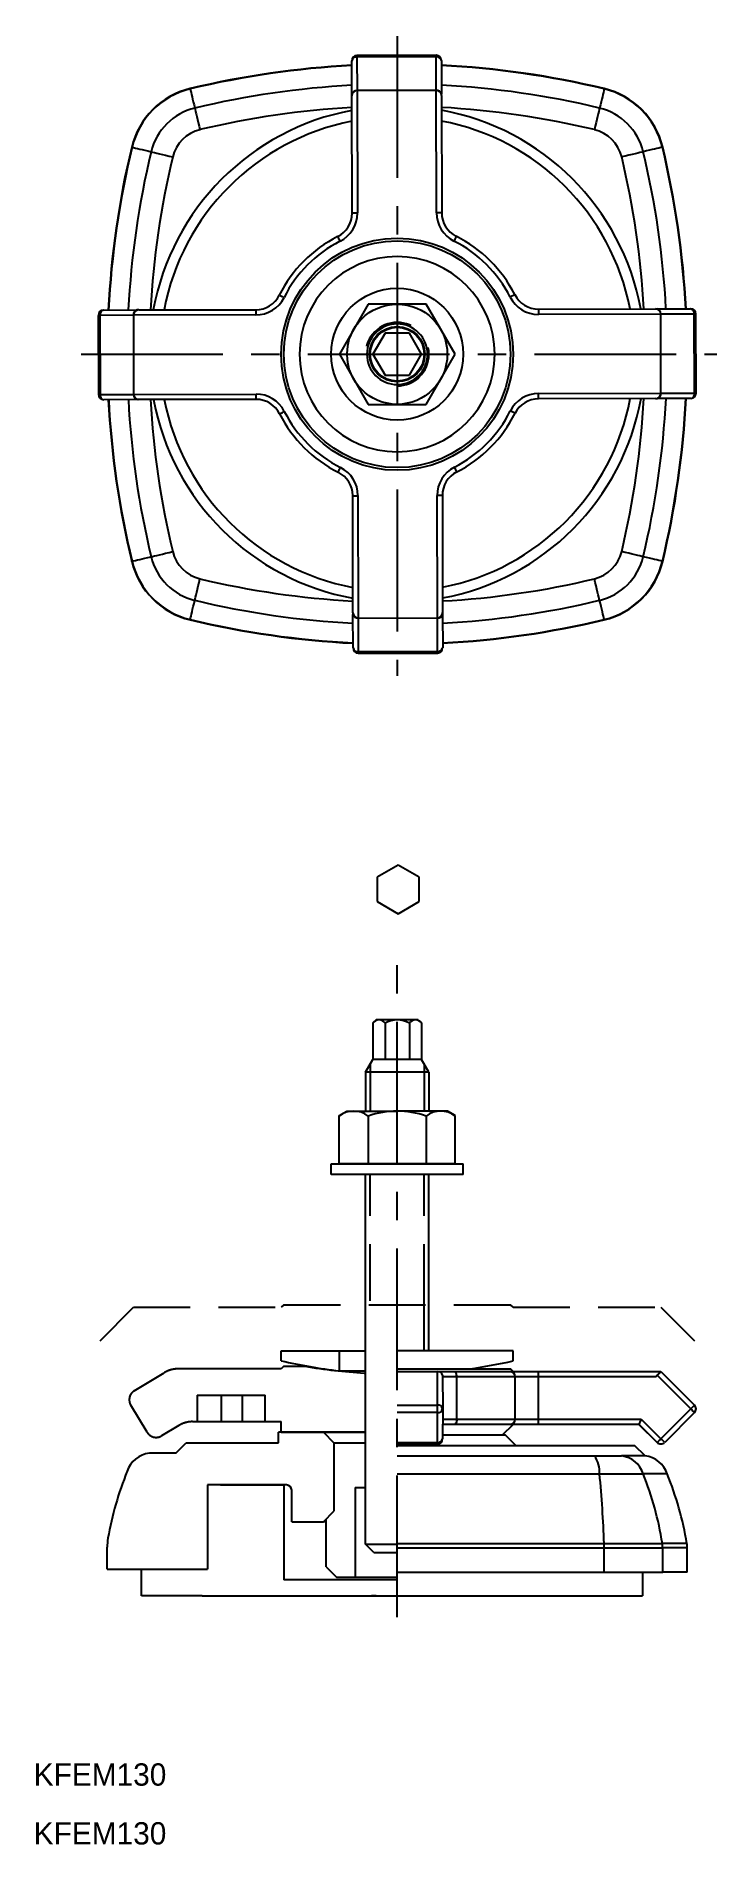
# Model space of a CAD drawing. Extents: x 4 to 156, y 3 to 408.
import ezdxf

# ---------------------------------------------------------------- set-up
doc = ezdxf.new("R2010")
doc.units = 0
doc.linetypes.add('CENTER', pattern=[50.8, 31.75, -6.35, 6.35, -6.35])
doc.linetypes.add('DASHED', pattern=[19.05, 12.7, -6.35])
doc.layers.get('0').update_dxf_attribs({"linetype": 'CONTINUOUS'})
doc.layers.add('CENTER', color=1, linetype='CENTER')
doc.styles.get("Standard").update_dxf_attribs({"font": 'txt', "oblique": 10})

msp = doc.modelspace()

# ---------------------------------------------------------------- linework, layer by layer
at = {"color": 7, "linetype": 'CONTINUOUS'}
for p, q in [((74.48, 395.06), (74.46, 402.58)), ((93.37, 403.8), (75.64, 403.76)), ((75.64, 403.74), (75.64, 403.76)), ((75.64, 403.67), (75.64, 403.74)), ((75.64, 403.57), (75.64, 403.67)), ((75.64, 403.42), (75.64, 403.57)), ((93.37, 403.46), (75.64, 403.42)), ((75.64, 403.42), (75.66, 395.9)), ((93.37, 403.78), (93.37, 403.8)), ((93.37, 403.71), (93.37, 403.78)), ((93.37, 403.61), (93.37, 403.71)), ((93.37, 403.46), (93.37, 403.61)), ((93.38, 395.94), (93.37, 403.46)), ((94.55, 402.63), (94.57, 395.1)), ((38.24, 396.33), (38.25, 396.33)), ((38.25, 396.33), (38.25, 396.32)), ((38.25, 396.32), (38.25, 396.32)), ((38.25, 396.32), (38.25, 396.31)), ((38.25, 396.31), (38.25, 396.3)), ((38.25, 396.3), (38.26, 396.29)), ((38.26, 396.29), (38.26, 396.27)), ((38.26, 396.27), (38.26, 396.25)), ((38.26, 396.25), (38.35, 395.9)), ((38.35, 395.9), (38.45, 395.5)), ((38.45, 395.5), (38.56, 395.04)), ((38.56, 395.04), (38.68, 394.53)), ((38.68, 394.53), (38.81, 393.96)), ((38.81, 393.96), (38.96, 393.35)), ((38.96, 393.35), (39.12, 392.68)), ((74.48, 394.71), (74.48, 395.06)), ((74.54, 368.47), (74.48, 394.71)), ((93.38, 395.94), (75.66, 395.9)), ((75.66, 395.9), (75.72, 368.47)), ((93.44, 368.51), (93.38, 395.94)), ((94.57, 394.76), (94.57, 395.1)), ((94.57, 394.76), (94.63, 368.51)), ((130.34, 393.35), (130.18, 392.68)), ((130.49, 393.96), (130.34, 393.35)), ((130.63, 394.53), (130.49, 393.96)), ((130.75, 395.04), (130.63, 394.53)), ((130.86, 395.5), (130.75, 395.04)), ((130.96, 395.9), (130.86, 395.5)), ((131.04, 396.25), (130.96, 395.9)), ((131.05, 396.27), (131.04, 396.25)), ((131.06, 396.31), (131.05, 396.3)), ((131.05, 396.3), (131.05, 396.29)), ((131.05, 396.29), (131.05, 396.27)), ((131.06, 396.33), (131.06, 396.33)), ((131.06, 396.33), (131.06, 396.32)), ((131.06, 396.32), (131.06, 396.32)), ((131.06, 396.32), (131.06, 396.31)), ((39.12, 392.68), (39.29, 391.96)), ((39.29, 391.96), (39.37, 391.65)), ((39.37, 391.65), (39.47, 391.23)), ((39.47, 391.23), (39.59, 390.72)), ((39.59, 390.72), (39.74, 390.12)), ((39.74, 390.12), (39.9, 389.45)), ((39.9, 389.45), (40.07, 388.72)), ((129.41, 389.45), (129.23, 388.72)), ((129.57, 390.12), (129.41, 389.45)), ((129.71, 390.72), (129.57, 390.12)), ((129.84, 391.23), (129.71, 390.72)), ((129.94, 391.65), (129.84, 391.23)), ((130.01, 391.96), (129.94, 391.65)), ((130.18, 392.68), (130.01, 391.96)), ((40.07, 388.72), (40.26, 387.94)), ((40.26, 387.94), (40.45, 387.14)), ((129.05, 387.94), (128.85, 387.14)), ((129.23, 388.72), (129.05, 387.94)), ((25.15, 383.23), (25.15, 383.23)), ((25.15, 383.23), (25.15, 383.23)), ((25.15, 383.23), (25.16, 383.23)), ((25.16, 383.23), (25.17, 383.23)), ((25.17, 383.23), (25.18, 383.23)), ((25.18, 383.23), (25.19, 383.22)), ((25.19, 383.22), (25.21, 383.22)), ((25.21, 383.22), (25.23, 383.22)), ((25.23, 383.22), (25.58, 383.13)), ((25.58, 383.13), (25.98, 383.03)), ((25.98, 383.03), (26.44, 382.92)), ((26.44, 382.92), (26.95, 382.8)), ((26.95, 382.8), (27.52, 382.67)), ((27.52, 382.67), (28.13, 382.52)), ((28.13, 382.52), (28.8, 382.36)), ((28.8, 382.36), (29.52, 382.19)), ((29.52, 382.19), (29.83, 382.11)), ((29.83, 382.11), (30.25, 382.01)), ((30.25, 382.01), (30.76, 381.89)), ((30.76, 381.89), (31.36, 381.74)), ((31.36, 381.74), (32.03, 381.58)), ((32.03, 381.58), (32.76, 381.41)), ((32.76, 381.41), (33.54, 381.22)), ((33.54, 381.22), (34.34, 381.03)), ((135.77, 381.22), (134.96, 381.03)), ((136.55, 381.41), (135.77, 381.22)), ((137.28, 381.58), (136.55, 381.41)), ((137.95, 381.74), (137.28, 381.58)), ((138.55, 381.89), (137.95, 381.74)), ((139.06, 382.01), (138.55, 381.89)), ((139.48, 382.11), (139.06, 382.01)), ((139.79, 382.19), (139.48, 382.11)), ((140.51, 382.36), (139.79, 382.19)), ((141.17, 382.52), (140.51, 382.36)), ((141.79, 382.67), (141.17, 382.52)), ((142.35, 382.8), (141.79, 382.67)), ((142.86, 382.92), (142.35, 382.8)), ((143.32, 383.03), (142.86, 382.92)), ((143.73, 383.13), (143.32, 383.03)), ((144.08, 383.22), (143.73, 383.13)), ((144.1, 383.22), (144.08, 383.22)), ((144.11, 383.22), (144.1, 383.22)), ((144.12, 383.23), (144.11, 383.22)), ((144.14, 383.23), (144.12, 383.23)), ((144.15, 383.23), (144.14, 383.23)), ((144.14, 383.23), (144.14, 383.23)), ((144.16, 383.23), (144.15, 383.23)), ((144.15, 383.23), (144.15, 383.23)), ((74.54, 368.47), (74.56, 368.47)), ((74.56, 368.47), (74.63, 368.47)), ((74.63, 368.47), (74.74, 368.47)), ((74.74, 368.47), (74.88, 368.47)), ((74.88, 368.47), (75.06, 368.47)), ((75.06, 368.47), (75.27, 368.47)), ((75.27, 368.47), (75.49, 368.47)), ((75.49, 368.47), (75.72, 368.47)), ((93.68, 368.51), (93.44, 368.51)), ((93.9, 368.51), (93.68, 368.51)), ((94.1, 368.51), (93.9, 368.51)), ((94.28, 368.51), (94.1, 368.51)), ((94.43, 368.51), (94.28, 368.51)), ((94.54, 368.51), (94.43, 368.51)), ((94.6, 368.51), (94.54, 368.51)), ((94.63, 368.51), (94.6, 368.51)), ((71.3, 363.18), (71.31, 363.16)), ((71.31, 363.16), (71.34, 363.1)), ((71.34, 363.1), (71.39, 363)), ((71.39, 363), (71.45, 362.87)), ((71.45, 362.87), (71.54, 362.71)), ((71.54, 362.71), (71.63, 362.53)), ((71.63, 362.53), (71.73, 362.33)), ((71.73, 362.33), (71.83, 362.13)), ((97.46, 362.39), (97.36, 362.19)), ((97.56, 362.59), (97.46, 362.39)), ((97.65, 362.77), (97.56, 362.59)), ((97.73, 362.93), (97.65, 362.77)), ((97.8, 363.06), (97.73, 362.93)), ((97.85, 363.16), (97.8, 363.06)), ((97.88, 363.22), (97.85, 363.16)), ((97.89, 363.24), (97.88, 363.22)), ((58.24, 350.06), (58.26, 350.05)), ((58.26, 350.05), (58.32, 350.02)), ((58.32, 350.02), (58.42, 349.97)), ((58.42, 349.97), (58.55, 349.91)), ((58.55, 349.91), (58.71, 349.83)), ((58.71, 349.83), (58.89, 349.74)), ((58.89, 349.74), (59.09, 349.64)), ((59.09, 349.64), (59.29, 349.53)), ((110.16, 349.75), (109.95, 349.65)), ((110.36, 349.85), (110.16, 349.75)), ((110.54, 349.94), (110.36, 349.85)), ((110.7, 350.03), (110.54, 349.94)), ((110.83, 350.09), (110.7, 350.03)), ((110.93, 350.14), (110.83, 350.09)), ((110.99, 350.17), (110.93, 350.14)), ((111.01, 350.18), (110.99, 350.17)), ((17.67, 345.54), (17.71, 327.81)), ((17.7, 345.54), (17.67, 345.54)), ((17.76, 345.54), (17.7, 345.54)), ((17.87, 345.54), (17.76, 345.54)), ((18.02, 345.54), (17.87, 345.54)), ((25.54, 345.56), (18.02, 345.54)), ((18.02, 345.54), (18.06, 327.81)), ((18.85, 346.72), (26.37, 346.74)), ((52.97, 345.62), (25.54, 345.56)), ((25.54, 345.56), (25.58, 327.83)), ((26.72, 346.74), (26.37, 346.74)), ((26.72, 346.74), (52.97, 346.8)), ((52.97, 346.8), (52.97, 346.78)), ((52.97, 346.78), (52.97, 346.71)), ((52.97, 346.71), (52.97, 346.6)), ((52.97, 346.6), (52.97, 346.45)), ((52.97, 346.45), (52.97, 346.28)), ((52.97, 346.28), (52.97, 346.07)), ((52.97, 346.07), (52.97, 345.85)), ((52.97, 345.85), (52.97, 345.62)), ((78.17, 348.06), (71.69, 336.83)), ((91.14, 348.06), (78.17, 348.06)), ((97.62, 336.83), (91.14, 348.06)), ((116.29, 346.94), (142.54, 347)), ((116.29, 346.94), (116.29, 346.92)), ((116.29, 346.92), (116.29, 346.85)), ((116.29, 346.85), (116.29, 346.74)), ((116.29, 346.74), (116.29, 346.6)), ((116.29, 346.6), (116.29, 346.42)), ((116.29, 346.42), (116.29, 346.21)), ((116.29, 346.21), (116.29, 345.99)), ((116.29, 345.99), (116.29, 345.76)), ((143.72, 345.82), (116.29, 345.76)), ((142.54, 347), (142.89, 347)), ((142.89, 347), (150.41, 347.02)), ((151.24, 345.84), (143.72, 345.82)), ((143.76, 328.1), (143.72, 345.82)), ((151.28, 328.11), (151.24, 345.84)), ((151.24, 345.84), (151.39, 345.84)), ((151.39, 345.84), (151.5, 345.84)), ((151.5, 345.84), (151.57, 345.84)), ((151.57, 345.84), (151.59, 345.84)), ((151.63, 328.11), (151.59, 345.84)), ((71.69, 336.83), (78.17, 325.6)), ((91.14, 325.6), (97.62, 336.83)), ((17.74, 327.81), (17.71, 327.81)), ((17.8, 327.81), (17.74, 327.81)), ((17.91, 327.81), (17.8, 327.81)), ((18.06, 327.81), (17.91, 327.81)), ((18.06, 327.81), (25.58, 327.83)), ((26.42, 326.65), (18.9, 326.63)), ((25.58, 327.83), (53.01, 327.89)), ((26.77, 326.65), (26.42, 326.65)), ((53.01, 326.71), (26.77, 326.65)), ((53.01, 327.66), (53.01, 327.89)), ((53.01, 327.44), (53.01, 327.66)), ((53.01, 327.24), (53.01, 327.44)), ((53.01, 327.06), (53.01, 327.24)), ((53.01, 326.91), (53.01, 327.06)), ((53.01, 326.8), (53.01, 326.91)), ((53.01, 326.73), (53.01, 326.8)), ((53.01, 326.71), (53.01, 326.73)), ((78.17, 325.6), (91.14, 325.6)), ((116.33, 328.03), (143.76, 328.1)), ((116.33, 327.8), (116.33, 328.03)), ((116.34, 327.58), (116.33, 327.8)), ((116.34, 327.38), (116.34, 327.58)), ((116.34, 327.2), (116.34, 327.38)), ((116.34, 327.05), (116.34, 327.2)), ((116.34, 326.94), (116.34, 327.05)), ((116.34, 326.88), (116.34, 326.94)), ((142.58, 326.91), (116.34, 326.85)), ((116.34, 326.85), (116.34, 326.88)), ((142.58, 326.91), (142.93, 326.91)), ((150.45, 326.93), (142.93, 326.91)), ((143.76, 328.1), (151.28, 328.11)), ((151.28, 328.11), (151.43, 328.11)), ((151.43, 328.11), (151.54, 328.11)), ((151.54, 328.11), (151.61, 328.11)), ((151.61, 328.11), (151.63, 328.11)), ((58.3, 323.47), (58.32, 323.48)), ((58.32, 323.48), (58.38, 323.51)), ((58.38, 323.51), (58.48, 323.56)), ((58.48, 323.56), (58.61, 323.63)), ((58.61, 323.63), (58.77, 323.71)), ((58.77, 323.71), (58.95, 323.8)), ((58.95, 323.8), (59.15, 323.9)), ((59.15, 323.9), (59.35, 324.01)), ((110.22, 324.02), (110.01, 324.12)), ((110.42, 323.92), (110.22, 324.02)), ((110.6, 323.83), (110.42, 323.92)), ((110.76, 323.75), (110.6, 323.83)), ((110.89, 323.68), (110.76, 323.75)), ((110.99, 323.63), (110.89, 323.68)), ((111.05, 323.6), (110.99, 323.63)), ((111.07, 323.59), (111.05, 323.6)), ((71.42, 310.41), (71.43, 310.43)), ((71.43, 310.43), (71.46, 310.49)), ((71.46, 310.49), (71.51, 310.59)), ((71.51, 310.59), (71.57, 310.72)), ((71.57, 310.72), (71.65, 310.88)), ((71.65, 310.88), (71.74, 311.06)), ((71.74, 311.06), (71.84, 311.26)), ((71.84, 311.26), (71.95, 311.47)), ((97.58, 311.32), (97.47, 311.53)), ((97.68, 311.12), (97.58, 311.32)), ((97.77, 310.94), (97.68, 311.12)), ((97.85, 310.78), (97.77, 310.94)), ((97.92, 310.65), (97.85, 310.78)), ((97.97, 310.55), (97.92, 310.65)), ((98, 310.49), (97.97, 310.55)), ((98.01, 310.47), (98, 310.49)), ((74.68, 305.14), (74.7, 305.14)), ((74.74, 278.9), (74.68, 305.14)), ((74.7, 305.14), (74.77, 305.14)), ((74.77, 305.14), (74.88, 305.14)), ((74.88, 305.14), (75.02, 305.14)), ((75.02, 305.14), (75.2, 305.14)), ((75.2, 305.14), (75.41, 305.14)), ((75.41, 305.14), (75.63, 305.14)), ((75.63, 305.14), (75.86, 305.15)), ((75.86, 305.15), (75.92, 277.72)), ((93.65, 277.76), (93.59, 305.19)), ((93.82, 305.19), (93.59, 305.19)), ((94.04, 305.19), (93.82, 305.19)), ((94.24, 305.19), (94.04, 305.19)), ((94.42, 305.19), (94.24, 305.19)), ((94.57, 305.19), (94.42, 305.19)), ((94.68, 305.19), (94.57, 305.19)), ((94.75, 305.19), (94.68, 305.19)), ((94.77, 305.19), (94.75, 305.19)), ((94.77, 305.19), (94.83, 278.94)), ((30.25, 291.64), (30.76, 291.77)), ((30.76, 291.77), (31.36, 291.91)), ((31.36, 291.91), (32.03, 292.07)), ((32.03, 292.07), (32.76, 292.25)), ((32.76, 292.25), (33.54, 292.43)), ((33.54, 292.43), (34.34, 292.63)), ((135.77, 292.43), (134.96, 292.63)), ((136.55, 292.25), (135.77, 292.43)), ((137.28, 292.07), (136.55, 292.25)), ((137.95, 291.91), (137.28, 292.07)), ((138.55, 291.77), (137.95, 291.91)), ((139.06, 291.64), (138.55, 291.77)), ((25.15, 290.42), (25.15, 290.42)), ((25.15, 290.42), (25.15, 290.42)), ((25.15, 290.42), (25.16, 290.42)), ((25.16, 290.42), (25.17, 290.42)), ((25.17, 290.42), (25.18, 290.43)), ((25.18, 290.43), (25.19, 290.43)), ((25.19, 290.43), (25.21, 290.43)), ((25.21, 290.43), (25.23, 290.44)), ((25.23, 290.44), (25.58, 290.52)), ((25.58, 290.52), (25.98, 290.62)), ((25.98, 290.62), (26.44, 290.73)), ((26.44, 290.73), (26.95, 290.85)), ((26.95, 290.85), (27.52, 290.99)), ((27.52, 290.99), (28.13, 291.14)), ((28.13, 291.14), (28.8, 291.3)), ((28.8, 291.3), (29.52, 291.47)), ((29.52, 291.47), (29.83, 291.54)), ((29.83, 291.54), (30.25, 291.64)), ((139.48, 291.54), (139.06, 291.64)), ((139.79, 291.47), (139.48, 291.54)), ((140.51, 291.3), (139.79, 291.47)), ((141.17, 291.14), (140.51, 291.3)), ((141.79, 290.99), (141.17, 291.14)), ((142.35, 290.85), (141.79, 290.99)), ((142.86, 290.73), (142.35, 290.85)), ((143.32, 290.62), (142.86, 290.73)), ((143.73, 290.52), (143.32, 290.62)), ((144.08, 290.44), (143.73, 290.52)), ((144.1, 290.43), (144.08, 290.44)), ((144.11, 290.43), (144.1, 290.43)), ((144.12, 290.43), (144.11, 290.43)), ((144.14, 290.42), (144.12, 290.43)), ((144.15, 290.42), (144.14, 290.42)), ((144.14, 290.42), (144.14, 290.42)), ((144.16, 290.42), (144.15, 290.42)), ((144.15, 290.42), (144.15, 290.42)), ((39.74, 283.53), (39.9, 284.2)), ((39.9, 284.2), (40.07, 284.93)), ((40.07, 284.93), (40.26, 285.71)), ((40.26, 285.71), (40.45, 286.52)), ((129.05, 285.71), (128.85, 286.52)), ((129.23, 284.93), (129.05, 285.71)), ((129.41, 284.2), (129.23, 284.93)), ((129.57, 283.53), (129.41, 284.2)), ((38.68, 279.13), (38.81, 279.69)), ((38.81, 279.69), (38.96, 280.31)), ((38.96, 280.31), (39.12, 280.97)), ((39.12, 280.97), (39.29, 281.69)), ((39.29, 281.69), (39.37, 282)), ((39.37, 282), (39.47, 282.42)), ((39.47, 282.42), (39.59, 282.93)), ((39.59, 282.93), (39.74, 283.53)), ((129.71, 282.93), (129.57, 283.53)), ((129.84, 282.42), (129.71, 282.93)), ((129.94, 282), (129.84, 282.42)), ((130.01, 281.69), (129.94, 282)), ((130.18, 280.97), (130.01, 281.69)), ((130.34, 280.31), (130.18, 280.97)), ((130.49, 279.69), (130.34, 280.31)), ((130.63, 279.13), (130.49, 279.69)), ((38.24, 277.32), (38.25, 277.33)), ((38.25, 277.35), (38.26, 277.37)), ((38.25, 277.34), (38.25, 277.35)), ((38.25, 277.33), (38.25, 277.34)), ((38.25, 277.34), (38.25, 277.34)), ((38.25, 277.33), (38.25, 277.33)), ((38.26, 277.4), (38.35, 277.75)), ((38.26, 277.38), (38.26, 277.4)), ((38.26, 277.37), (38.26, 277.38)), ((38.35, 277.75), (38.45, 278.16)), ((38.45, 278.16), (38.56, 278.62)), ((38.56, 278.62), (38.68, 279.13)), ((74.74, 278.9), (74.74, 278.55)), ((74.76, 271.03), (74.74, 278.55)), ((75.92, 277.72), (93.65, 277.76)), ((75.92, 277.72), (75.94, 270.2)), ((93.67, 270.24), (93.65, 277.76)), ((94.83, 278.94), (94.83, 278.59)), ((94.83, 278.59), (94.85, 271.07)), ((130.75, 278.62), (130.63, 279.13)), ((130.86, 278.16), (130.75, 278.62)), ((130.96, 277.75), (130.86, 278.16)), ((131.04, 277.4), (130.96, 277.75)), ((131.05, 277.38), (131.04, 277.4)), ((131.05, 277.37), (131.05, 277.38)), ((131.05, 277.35), (131.05, 277.37)), ((131.06, 277.34), (131.05, 277.35)), ((131.06, 277.33), (131.06, 277.34)), ((131.06, 277.34), (131.06, 277.34)), ((131.06, 277.32), (131.06, 277.33)), ((131.06, 277.33), (131.06, 277.33)), ((75.94, 270.2), (93.67, 270.24)), ((75.94, 270.2), (75.94, 270.05)), ((75.94, 270.05), (75.94, 269.94)), ((75.94, 269.94), (75.94, 269.87)), ((75.94, 269.85), (93.67, 269.89)), ((75.94, 269.87), (75.94, 269.85)), ((93.67, 270.24), (93.67, 270.09)), ((93.67, 270.09), (93.67, 269.98)), ((93.67, 269.98), (93.67, 269.91)), ((93.67, 269.91), (93.67, 269.89)), ((58.65, 111.32), (58.65, 113.57)), ((58.65, 113.57), (71.65, 113.57)), ((71.65, 113.57), (71.65, 109.07)), ((71.65, 113.57), (77.56, 113.57)), ((110.65, 113.57), (84.65, 113.57)), ((110.65, 111.32), (110.65, 113.57)), ((58.65, 109.51), (35.47, 109.51)), ((59.24, 110.1), (58.65, 109.51)), ((59.24, 110.1), (63.97, 110.1)), ((63.97, 110.1), (64.66, 110.1)), ((84.65, 109.49), (110.06, 109.49)), ((110.65, 108.9), (110.06, 109.49)), ((25.73, 104.61), (32.41, 108.65)), ((71.65, 109.07), (77.56, 109.07)), ((84.65, 108.9), (93.65, 108.9)), ((93.67, 101.38), (93.65, 108.9)), ((93.65, 108.9), (97.47, 108.9)), ((94.83, 108.06), (94.85, 100.54)), ((98.01, 107.72), (94.83, 107.72)), ((97.58, 108.88), (97.47, 108.9)), ((97.47, 108.9), (110.01, 108.9)), ((97.68, 108.81), (97.58, 108.88)), ((97.77, 108.7), (97.68, 108.81)), ((97.85, 108.55), (97.77, 108.7)), ((97.92, 108.37), (97.85, 108.55)), ((97.97, 108.17), (97.92, 108.37)), ((98, 107.95), (97.97, 108.17)), ((98.01, 107.72), (98, 107.95)), ((98.01, 98.26), (98.01, 107.72)), ((111.07, 107.72), (98.01, 107.72)), ((110.01, 108.9), (116.33, 108.9)), ((111.07, 98.26), (111.07, 107.72)), ((116.34, 107.72), (111.07, 107.72)), ((116.33, 108.9), (143.76, 108.9)), ((116.34, 98.26), (116.34, 107.72)), ((142.58, 107.72), (116.34, 107.72)), ((142.58, 107.72), (142.93, 108.06)), ((150.45, 100.54), (142.93, 108.06)), ((143.76, 108.9), (151.28, 101.38)), ((28.61, 95.29), (24.93, 101.36)), ((39.85, 103.6), (55.05, 103.6)), ((39.85, 103.6), (39.85, 97.69)), ((45.21, 103.6), (45.21, 97.69)), ((49.93, 103.6), (49.93, 97.69)), ((55.05, 97.69), (55.05, 103.6)), ((84.65, 101.38), (93.67, 101.38)), ((38.77, 97.69), (39.85, 97.69)), ((39.76, 97.69), (45.21, 97.69)), ((45.21, 97.69), (49.93, 97.69)), ((49.93, 97.69), (55.12, 97.69)), ((55.05, 97.69), (58.65, 97.69)), ((58.65, 95.32), (58.65, 97.69)), ((93.67, 99.71), (84.65, 99.71)), ((93.65, 93.02), (93.67, 99.71)), ((94.85, 100.54), (94.83, 93.86)), ((94.84, 98.26), (98.01, 98.26)), ((97.77, 97.28), (97.68, 97.17)), ((97.85, 97.43), (97.77, 97.28)), ((97.92, 97.61), (97.85, 97.43)), ((97.97, 97.81), (97.92, 97.61)), ((98, 98.03), (97.97, 97.81)), ((98.01, 98.26), (98, 98.03)), ((98.01, 98.26), (111.07, 98.26)), ((111.07, 98.26), (116.34, 98.26)), ((116.34, 98.26), (139.36, 98.26)), ((139.36, 98.26), (143.77, 93.86)), ((143.77, 93.86), (150.45, 100.54)), ((151.28, 99.71), (144.6, 93.02)), ((35.71, 96.83), (31.86, 94.5)), ((58.06, 92.96), (58.06, 95.32)), ((77.56, 95.32), (58.06, 95.32)), ((58.65, 95.32), (77.56, 95.32)), ((68.11, 95.32), (70.47, 92.96)), ((94.83, 94.72), (108.88, 94.72)), ((97.47, 97.08), (94.84, 97.08)), ((97.58, 97.1), (97.47, 97.08)), ((110.01, 97.08), (97.47, 97.08)), ((97.68, 97.17), (97.58, 97.1)), ((108.29, 94.72), (110.65, 97.08)), ((111.24, 92.35), (108.88, 94.72)), ((116.33, 97.08), (110.01, 97.08)), ((138.87, 97.08), (116.33, 97.08)), ((138.83, 97.08), (142.89, 93.02)), ((142.93, 93.02), (138.87, 97.08)), ((35.02, 90.6), (29.11, 90.6)), ((35.02, 90.6), (37.38, 92.96)), ((37.38, 92.96), (58.06, 92.96)), ((70.47, 92.96), (70.47, 77.6)), ((70.47, 92.96), (77.56, 92.96)), ((84.65, 93.02), (93.65, 93.02)), ((84.65, 92.68), (93.65, 92.68)), ((84.65, 92.35), (137.83, 92.35)), ((84.65, 89.99), (128.85, 89.99)), ((128.85, 89.99), (134.96, 89.99)), ((140.2, 89.99), (134.96, 89.99)), ((140.2, 89.99), (137.83, 92.35)), ((142.89, 93.02), (142.93, 93.02)), ((143.72, 92.68), (143.76, 92.68)), ((84.65, 85.97), (130.01, 85.97)), ((130.01, 85.97), (139.79, 85.97)), ((145.16, 85.97), (139.79, 85.97)), ((59.83, 83.51), (42.11, 83.51)), ((42.11, 83.51), (42.11, 64.6)), ((45.06, 83.51), (59.24, 83.51)), ((59.24, 83.51), (59.24, 62.23)), ((61.02, 75.23), (61.02, 82.32)), ((75.2, 82.91), (77.56, 82.91)), ((75.2, 82.91), (75.2, 62.82)), ((68.11, 75.23), (70.47, 77.6)), ((61.02, 75.23), (68.11, 75.23)), ((68.7, 75.23), (68.11, 75.23)), ((68.7, 65.19), (68.7, 75.82)), ((19.65, 64.6), (19.65, 69.53)), ((79.38, 68.4), (77.56, 70.21)), ((77.56, 70.21), (84.65, 70.21)), ((84.65, 70.39), (131.04, 70.39)), ((84.65, 69.42), (131.06, 69.42)), ((131.04, 70.39), (144.08, 70.39)), ((131.06, 63.99), (131.06, 69.42)), ((131.06, 69.42), (144.16, 69.42)), ((149.57, 70.39), (144.08, 70.39)), ((144.16, 63.99), (144.16, 69.42)), ((149.65, 69.42), (144.16, 69.42)), ((149.65, 63.99), (149.65, 69.42)), ((68.7, 65.19), (71.06, 62.82)), ((79.38, 68.4), (84.65, 68.4)), ((19.65, 64.6), (42.11, 64.6)), ((27.33, 58.69), (27.33, 64.6)), ((84.65, 62.23), (59.24, 62.23)), ((71.06, 62.82), (75.2, 62.82)), ((75.2, 62.82), (84.65, 62.82)), ((84.65, 63.99), (131.06, 63.99)), ((131.06, 63.99), (144.16, 63.99)), ((149.65, 63.99), (144.16, 63.99)), ((29.7, 58.69), (27.33, 58.69)), ((33.55, 58.69), (29.7, 58.69)), ((35.51, 58.69), (33.55, 58.69)), ((40.93, 58.69), (35.51, 58.69)), ((40.93, 58.69), (84.65, 58.69)), ((79.93, 58.69), (78.87, 58.69))]:
    msp.add_line(p, q, dxfattribs=at)
for p, q in [((81.92, 341.58), (79.19, 336.85)), ((87.38, 341.58), (81.92, 341.58)), ((90.11, 336.85), (87.38, 341.58)), ((79.19, 336.85), (81.92, 332.13)), ((87.38, 332.13), (90.11, 336.85)), ((81.92, 332.13), (87.38, 332.13)), ((84.87, 222.37), (80.15, 219.65)), ((80.15, 219.65), (80.15, 214.19)), ((89.6, 219.65), (84.87, 222.37)), ((89.6, 214.19), (89.6, 219.65)), ((80.15, 214.19), (84.87, 211.46)), ((84.87, 211.46), (89.6, 214.19)), ((79.93, 187.68), (79.19, 187.07)), ((79.19, 187.07), (79.19, 178.82)), ((89.38, 187.68), (79.93, 187.68)), ((81.92, 186.95), (81.92, 178.82)), ((87.38, 186.95), (87.38, 178.82)), ((89.38, 187.68), (90.11, 187.07)), ((90.11, 187.07), (90.11, 178.82)), ((77.56, 175.99), (79.19, 178.82)), ((90.11, 178.82), (79.19, 178.82)), ((91.74, 175.99), (90.11, 178.82)), ((77.56, 175.99), (77.56, 167.26)), ((91.74, 175.99), (77.56, 175.99)), ((91.74, 175.99), (91.74, 167.26)), ((71.66, 166.26), (73.4, 167.26)), ((71.66, 155.45), (71.66, 166.26)), ((73.4, 167.26), (84.65, 167.26)), ((78.16, 166.15), (78.16, 155.45)), ((95.9, 167.26), (84.65, 167.26)), ((91.15, 166.15), (91.15, 155.45)), ((97.64, 166.26), (95.9, 167.26)), ((97.64, 155.45), (97.64, 166.26)), ((69.88, 153.02), (69.88, 155.45)), ((69.88, 155.45), (99.43, 155.45)), ((97.64, 155.45), (71.66, 155.45)), ((71.66, 155.45), (84.65, 155.45)), ((97.64, 155.45), (84.65, 155.45)), ((99.43, 153.02), (99.43, 155.45)), ((99.43, 153.02), (69.88, 153.02)), ((77.56, 124.77), (77.56, 153.02)), ((91.74, 124.77), (91.74, 153.02)), ((77.56, 70.21), (77.56, 124.77)), ((91.74, 113.57), (91.74, 124.77)), ((139.61, 63.99), (139.61, 58.69)), ((84.65, 58.69), (139.61, 58.69))]:
    msp.add_line(p, q)
at = {"color": 3, "linetype": 'DASHED'}
for p, q in [((78.63, 177.83), (78.63, 167.26)), ((90.68, 177.83), (90.68, 167.26)), ((78.63, 124.77), (78.63, 153.02)), ((90.68, 124.77), (90.68, 153.02)), ((18.06, 115.78), (25.58, 123.3)), ((25.58, 123.3), (58.65, 123.3)), ((59.24, 123.89), (58.65, 123.3)), ((59.24, 123.89), (110.06, 123.89)), ((90.68, 113.57), (90.68, 124.77)), ((110.65, 123.3), (110.06, 123.89)), ((110.65, 123.3), (143.76, 123.3)), ((143.76, 123.3), (151.28, 115.78))]:
    msp.add_line(p, q, dxfattribs=at)
at = {"color": 7, "linetype": 'CONTINUOUS'}
for points in [[(35.47, 109.5, 0), (35.45, 109.5, 0), (35.42, 109.5, 0), (35.4, 109.5, 0), (35.37, 109.5, 0), (35.35, 109.5, 0), (35.32, 109.5, 0), (35.3, 109.5, 0), (35.27, 109.5, 0), (35.25, 109.5, 0), (35.22, 109.5, 0), (35.2, 109.5, 0), (35.17, 109.5, 0), (35.15, 109.49, 0), (35.12, 109.49, 0), (35.1, 109.49, 0), (35.07, 109.49, 0), (35.05, 109.49, 0), (35.02, 109.49, 0), (35, 109.48, 0), (34.97, 109.48, 0), (34.95, 109.48, 0), (34.92, 109.48, 0), (34.9, 109.47, 0), (34.87, 109.47, 0), (34.85, 109.47, 0), (34.82, 109.47, 0), (34.8, 109.46, 0), (34.77, 109.46, 0), (34.75, 109.46, 0), (34.72, 109.45, 0), (34.7, 109.45, 0), (34.67, 109.45, 0), (34.65, 109.44, 0), (34.62, 109.44, 0), (34.6, 109.44, 0), (34.57, 109.43, 0), (34.55, 109.43, 0), (34.52, 109.43, 0), (34.5, 109.42, 0), (34.47, 109.42, 0), (34.45, 109.41, 0), (34.42, 109.41, 0), (34.4, 109.4, 0), (34.37, 109.4, 0), (34.35, 109.39, 0), (34.32, 109.39, 0), (34.3, 109.38, 0), (34.27, 109.38, 0), (34.25, 109.37, 0), (34.23, 109.37, 0), (34.2, 109.36, 0), (34.18, 109.36, 0), (34.15, 109.35, 0), (34.13, 109.35, 0), (34.1, 109.34, 0), (34.08, 109.34, 0), (34.05, 109.33, 0), (34.03, 109.32, 0), (34.01, 109.32, 0), (33.98, 109.31, 0), (33.96, 109.3, 0), (33.93, 109.3, 0), (33.91, 109.29, 0), (33.88, 109.28, 0), (33.86, 109.28, 0), (33.84, 109.27, 0), (33.81, 109.26, 0), (33.79, 109.26, 0), (33.76, 109.25, 0), (33.74, 109.24, 0), (33.71, 109.24, 0), (33.69, 109.23, 0), (33.67, 109.22, 0), (33.64, 109.21, 0), (33.62, 109.2, 0), (33.6, 109.2, 0), (33.57, 109.19, 0), (33.55, 109.18, 0), (33.52, 109.17, 0), (33.5, 109.16, 0), (33.48, 109.16, 0), (33.45, 109.15, 0), (33.43, 109.14, 0), (33.41, 109.13, 0), (33.38, 109.12, 0), (33.36, 109.11, 0), (33.33, 109.1, 0), (33.31, 109.09, 0), (33.29, 109.08, 0), (33.26, 109.07, 0), (33.24, 109.07, 0), (33.22, 109.06, 0), (33.19, 109.05, 0), (33.17, 109.04, 0), (33.15, 109.03, 0), (33.13, 109.02, 0), (33.1, 109.01, 0), (33.08, 109, 0), (33.06, 108.99, 0), (33.03, 108.98, 0), (33.01, 108.97, 0), (32.99, 108.95, 0), (32.96, 108.94, 0), (32.94, 108.93, 0), (32.92, 108.92, 0), (32.9, 108.91, 0), (32.87, 108.9, 0), (32.85, 108.89, 0), (32.83, 108.88, 0), (32.81, 108.87, 0), (32.78, 108.86, 0), (32.76, 108.84, 0), (32.74, 108.83, 0), (32.72, 108.82, 0), (32.69, 108.81, 0), (32.67, 108.8, 0), (32.65, 108.79, 0), (32.63, 108.77, 0), (32.61, 108.76, 0), (32.58, 108.75, 0), (32.56, 108.74, 0), (32.54, 108.72, 0), (32.52, 108.71, 0), (32.5, 108.7, 0), (32.48, 108.69, 0), (32.45, 108.67, 0), (32.43, 108.66, 0), (32.41, 108.65, 0)], [(142.59, 107.72, 0), (142.6, 107.73, 0), (142.62, 107.74, 0), (142.63, 107.76, 0), (142.65, 107.77, 0), (142.66, 107.79, 0), (142.68, 107.8, 0), (142.69, 107.82, 0), (142.7, 107.83, 0), (142.72, 107.85, 0), (142.73, 107.86, 0), (142.75, 107.87, 0), (142.76, 107.89, 0), (142.78, 107.9, 0), (142.79, 107.92, 0), (142.8, 107.93, 0), (142.82, 107.95, 0), (142.83, 107.96, 0), (142.85, 107.97, 0), (142.86, 107.99, 0), (142.88, 108, 0), (142.89, 108.02, 0), (142.9, 108.03, 0), (142.92, 108.04, 0), (142.93, 108.06, 0), (142.95, 108.07, 0), (142.96, 108.09, 0), (142.97, 108.1, 0), (142.99, 108.11, 0), (143, 108.13, 0), (143.01, 108.14, 0), (143.03, 108.15, 0), (143.04, 108.17, 0), (143.05, 108.18, 0), (143.07, 108.19, 0), (143.08, 108.21, 0), (143.09, 108.22, 0), (143.11, 108.23, 0), (143.12, 108.25, 0), (143.13, 108.26, 0), (143.15, 108.27, 0), (143.16, 108.29, 0), (143.17, 108.3, 0), (143.18, 108.31, 0), (143.2, 108.32, 0), (143.21, 108.34, 0), (143.22, 108.35, 0), (143.23, 108.36, 0), (143.24, 108.37, 0), (143.26, 108.38, 0), (143.27, 108.4, 0), (143.28, 108.41, 0), (143.29, 108.42, 0), (143.3, 108.43, 0), (143.32, 108.44, 0), (143.33, 108.45, 0), (143.34, 108.47, 0), (143.35, 108.48, 0), (143.36, 108.49, 0), (143.37, 108.5, 0), (143.38, 108.51, 0), (143.39, 108.52, 0), (143.4, 108.53, 0), (143.41, 108.54, 0), (143.42, 108.55, 0), (143.43, 108.56, 0), (143.44, 108.57, 0), (143.45, 108.58, 0), (143.46, 108.59, 0), (143.47, 108.6, 0), (143.48, 108.61, 0), (143.49, 108.62, 0), (143.5, 108.63, 0), (143.51, 108.64, 0), (143.52, 108.65, 0), (143.53, 108.66, 0), (143.54, 108.66, 0), (143.55, 108.67, 0), (143.55, 108.68, 0), (143.56, 108.69, 0), (143.57, 108.7, 0), (143.58, 108.71, 0), (143.59, 108.71, 0), (143.59, 108.72, 0), (143.6, 108.73, 0), (143.61, 108.74, 0), (143.62, 108.74, 0), (143.62, 108.75, 0), (143.63, 108.76, 0), (143.64, 108.76, 0), (143.64, 108.77, 0), (143.65, 108.78, 0), (143.66, 108.78, 0), (143.66, 108.79, 0), (143.67, 108.8, 0), (143.67, 108.8, 0), (143.68, 108.81, 0), (143.68, 108.81, 0), (143.69, 108.82, 0), (143.69, 108.82, 0), (143.7, 108.83, 0), (143.7, 108.83, 0), (143.71, 108.84, 0), (143.71, 108.84, 0), (143.72, 108.85, 0), (143.72, 108.85, 0), (143.73, 108.85, 0), (143.73, 108.86, 0), (143.73, 108.86, 0), (143.74, 108.87, 0), (143.74, 108.87, 0), (143.74, 108.87, 0), (143.75, 108.87, 0), (143.75, 108.88, 0), (143.75, 108.88, 0), (143.75, 108.88, 0), (143.76, 108.88, 0), (143.76, 108.89, 0), (143.76, 108.89, 0), (143.76, 108.89, 0), (143.76, 108.89, 0), (143.76, 108.89, 0), (143.76, 108.89, 0), (143.77, 108.89, 0), (143.77, 108.9, 0), (143.77, 108.9, 0), (143.77, 108.9, 0), (143.77, 108.9, 0), (143.77, 108.9, 0)], [(25.73, 104.6, 0), (25.71, 104.59, 0), (25.69, 104.57, 0), (25.66, 104.56, 0), (25.64, 104.54, 0), (25.61, 104.52, 0), (25.59, 104.51, 0), (25.57, 104.49, 0), (25.54, 104.47, 0), (25.52, 104.46, 0), (25.5, 104.44, 0), (25.47, 104.42, 0), (25.45, 104.4, 0), (25.43, 104.38, 0), (25.41, 104.36, 0), (25.39, 104.34, 0), (25.36, 104.32, 0), (25.34, 104.3, 0), (25.32, 104.28, 0), (25.3, 104.26, 0), (25.28, 104.24, 0), (25.26, 104.22, 0), (25.24, 104.2, 0), (25.22, 104.18, 0), (25.2, 104.16, 0), (25.18, 104.14, 0), (25.16, 104.12, 0), (25.14, 104.09, 0), (25.13, 104.07, 0), (25.11, 104.05, 0), (25.09, 104.03, 0), (25.07, 104, 0), (25.05, 103.98, 0), (25.04, 103.96, 0), (25.02, 103.93, 0), (25, 103.91, 0), (24.99, 103.88, 0), (24.97, 103.86, 0), (24.96, 103.84, 0), (24.94, 103.81, 0), (24.93, 103.79, 0), (24.91, 103.76, 0), (24.9, 103.74, 0), (24.88, 103.71, 0), (24.87, 103.69, 0), (24.86, 103.66, 0), (24.84, 103.63, 0), (24.83, 103.61, 0), (24.82, 103.58, 0), (24.81, 103.55, 0), (24.79, 103.53, 0), (24.78, 103.5, 0), (24.77, 103.47, 0), (24.76, 103.45, 0), (24.75, 103.42, 0), (24.74, 103.39, 0), (24.73, 103.37, 0), (24.72, 103.34, 0), (24.71, 103.31, 0), (24.7, 103.28, 0), (24.69, 103.26, 0), (24.69, 103.23, 0), (24.68, 103.2, 0), (24.67, 103.17, 0), (24.66, 103.14, 0), (24.66, 103.12, 0), (24.65, 103.09, 0), (24.64, 103.06, 0), (24.64, 103.03, 0), (24.63, 103, 0), (24.63, 102.97, 0), (24.62, 102.95, 0), (24.62, 102.92, 0), (24.62, 102.89, 0), (24.61, 102.86, 0), (24.61, 102.83, 0), (24.61, 102.8, 0), (24.6, 102.77, 0), (24.6, 102.74, 0), (24.6, 102.71, 0), (24.6, 102.69, 0), (24.6, 102.66, 0), (24.6, 102.63, 0), (24.6, 102.6, 0), (24.6, 102.57, 0), (24.6, 102.54, 0), (24.6, 102.51, 0), (24.6, 102.48, 0), (24.6, 102.45, 0), (24.6, 102.42, 0), (24.6, 102.4, 0), (24.61, 102.37, 0), (24.61, 102.34, 0), (24.61, 102.31, 0), (24.62, 102.28, 0), (24.62, 102.25, 0), (24.62, 102.22, 0), (24.63, 102.19, 0), (24.63, 102.17, 0), (24.64, 102.14, 0), (24.64, 102.11, 0), (24.65, 102.08, 0), (24.66, 102.05, 0), (24.66, 102.02, 0), (24.67, 102, 0), (24.68, 101.97, 0), (24.68, 101.94, 0), (24.69, 101.91, 0), (24.7, 101.88, 0), (24.71, 101.86, 0), (24.72, 101.83, 0), (24.73, 101.8, 0), (24.74, 101.77, 0), (24.75, 101.75, 0), (24.76, 101.72, 0), (24.77, 101.69, 0), (24.78, 101.67, 0), (24.79, 101.64, 0), (24.8, 101.61, 0), (24.82, 101.59, 0), (24.83, 101.56, 0), (24.84, 101.53, 0), (24.85, 101.51, 0), (24.87, 101.48, 0), (24.88, 101.46, 0), (24.89, 101.43, 0), (24.91, 101.41, 0), (24.92, 101.38, 0), (24.94, 101.36, 0)], [(38.78, 97.68, 0), (38.75, 97.68, 0), (38.73, 97.68, 0), (38.7, 97.68, 0), (38.68, 97.68, 0), (38.65, 97.68, 0), (38.63, 97.68, 0), (38.6, 97.68, 0), (38.58, 97.68, 0), (38.55, 97.68, 0), (38.53, 97.68, 0), (38.5, 97.68, 0), (38.48, 97.68, 0), (38.45, 97.68, 0), (38.43, 97.67, 0), (38.4, 97.67, 0), (38.37, 97.67, 0), (38.35, 97.67, 0), (38.32, 97.67, 0), (38.3, 97.67, 0), (38.27, 97.66, 0), (38.25, 97.66, 0), (38.22, 97.66, 0), (38.2, 97.66, 0), (38.17, 97.65, 0), (38.15, 97.65, 0), (38.12, 97.65, 0), (38.1, 97.65, 0), (38.07, 97.64, 0), (38.05, 97.64, 0), (38.02, 97.64, 0), (38, 97.63, 0), (37.97, 97.63, 0), (37.95, 97.63, 0), (37.92, 97.62, 0), (37.9, 97.62, 0), (37.87, 97.62, 0), (37.85, 97.61, 0), (37.83, 97.61, 0), (37.8, 97.6, 0), (37.78, 97.6, 0), (37.75, 97.59, 0), (37.73, 97.59, 0), (37.7, 97.59, 0), (37.68, 97.58, 0), (37.65, 97.58, 0), (37.63, 97.57, 0), (37.6, 97.57, 0), (37.58, 97.56, 0), (37.55, 97.56, 0), (37.53, 97.55, 0), (37.5, 97.55, 0), (37.48, 97.54, 0), (37.45, 97.53, 0), (37.43, 97.53, 0), (37.41, 97.52, 0), (37.38, 97.52, 0), (37.36, 97.51, 0), (37.33, 97.51, 0), (37.31, 97.5, 0), (37.28, 97.49, 0), (37.26, 97.49, 0), (37.24, 97.48, 0), (37.21, 97.47, 0), (37.19, 97.47, 0), (37.16, 97.46, 0), (37.14, 97.45, 0), (37.11, 97.45, 0), (37.09, 97.44, 0), (37.07, 97.43, 0), (37.04, 97.42, 0), (37.02, 97.42, 0), (36.99, 97.41, 0), (36.97, 97.4, 0), (36.95, 97.39, 0), (36.92, 97.39, 0), (36.9, 97.38, 0), (36.87, 97.37, 0), (36.85, 97.36, 0), (36.83, 97.35, 0), (36.8, 97.35, 0), (36.78, 97.34, 0), (36.76, 97.33, 0), (36.73, 97.32, 0), (36.71, 97.31, 0), (36.68, 97.3, 0), (36.66, 97.29, 0), (36.64, 97.28, 0), (36.61, 97.27, 0), (36.59, 97.27, 0), (36.57, 97.26, 0), (36.54, 97.25, 0), (36.52, 97.24, 0), (36.5, 97.23, 0), (36.47, 97.22, 0), (36.45, 97.21, 0), (36.43, 97.2, 0), (36.41, 97.19, 0), (36.38, 97.18, 0), (36.36, 97.17, 0), (36.34, 97.16, 0), (36.31, 97.15, 0), (36.29, 97.14, 0), (36.27, 97.13, 0), (36.24, 97.12, 0), (36.22, 97.1, 0), (36.2, 97.09, 0), (36.18, 97.08, 0), (36.15, 97.07, 0), (36.13, 97.06, 0), (36.11, 97.05, 0), (36.09, 97.04, 0), (36.06, 97.03, 0), (36.04, 97.01, 0), (36.02, 97, 0), (36, 96.99, 0), (35.98, 96.98, 0), (35.95, 96.97, 0), (35.93, 96.95, 0), (35.91, 96.94, 0), (35.89, 96.93, 0), (35.87, 96.92, 0), (35.84, 96.91, 0), (35.82, 96.89, 0), (35.8, 96.88, 0), (35.78, 96.87, 0), (35.76, 96.85, 0), (35.73, 96.84, 0), (35.71, 96.83, 0)], [(138.87, 97.08, 0), (138.87, 97.08, 0), (138.87, 97.08, 0), (138.87, 97.08, 0), (138.87, 97.08, 0), (138.87, 97.08, 0), (138.87, 97.08, 0), (138.87, 97.08, 0), (138.88, 97.08, 0), (138.88, 97.09, 0), (138.88, 97.09, 0), (138.88, 97.09, 0), (138.88, 97.09, 0), (138.88, 97.09, 0), (138.88, 97.1, 0), (138.88, 97.1, 0), (138.88, 97.1, 0), (138.88, 97.1, 0), (138.88, 97.11, 0), (138.89, 97.11, 0), (138.89, 97.11, 0), (138.89, 97.12, 0), (138.89, 97.12, 0), (138.89, 97.13, 0), (138.89, 97.13, 0), (138.9, 97.13, 0), (138.9, 97.14, 0), (138.9, 97.14, 0), (138.9, 97.15, 0), (138.9, 97.15, 0), (138.91, 97.16, 0), (138.91, 97.16, 0), (138.91, 97.17, 0), (138.91, 97.17, 0), (138.92, 97.18, 0), (138.92, 97.19, 0), (138.92, 97.19, 0), (138.92, 97.2, 0), (138.93, 97.21, 0), (138.93, 97.21, 0), (138.93, 97.22, 0), (138.93, 97.23, 0), (138.94, 97.23, 0), (138.94, 97.24, 0), (138.94, 97.25, 0), (138.95, 97.25, 0), (138.95, 97.26, 0), (138.95, 97.27, 0), (138.96, 97.28, 0), (138.96, 97.29, 0), (138.96, 97.29, 0), (138.97, 97.3, 0), (138.97, 97.31, 0), (138.97, 97.32, 0), (138.98, 97.33, 0), (138.98, 97.34, 0), (138.99, 97.35, 0), (138.99, 97.36, 0), (138.99, 97.37, 0), (139, 97.38, 0), (139, 97.39, 0), (139.01, 97.39, 0), (139.01, 97.4, 0), (139.01, 97.41, 0), (139.02, 97.43, 0), (139.02, 97.44, 0), (139.03, 97.45, 0), (139.03, 97.46, 0), (139.04, 97.47, 0), (139.04, 97.48, 0), (139.04, 97.49, 0), (139.05, 97.5, 0), (139.05, 97.51, 0), (139.06, 97.52, 0), (139.06, 97.53, 0), (139.07, 97.55, 0), (139.07, 97.56, 0), (139.08, 97.57, 0), (139.08, 97.58, 0), (139.09, 97.59, 0), (139.09, 97.6, 0), (139.1, 97.62, 0), (139.1, 97.63, 0), (139.11, 97.64, 0), (139.11, 97.65, 0), (139.12, 97.67, 0), (139.12, 97.68, 0), (139.13, 97.69, 0), (139.13, 97.7, 0), (139.14, 97.72, 0), (139.14, 97.73, 0), (139.15, 97.74, 0), (139.16, 97.76, 0), (139.16, 97.77, 0), (139.17, 97.78, 0), (139.17, 97.8, 0), (139.18, 97.81, 0), (139.18, 97.82, 0), (139.19, 97.84, 0), (139.19, 97.85, 0), (139.2, 97.86, 0), (139.21, 97.88, 0), (139.21, 97.89, 0), (139.22, 97.9, 0), (139.22, 97.92, 0), (139.23, 97.93, 0), (139.23, 97.95, 0), (139.24, 97.96, 0), (139.25, 97.97, 0), (139.25, 97.99, 0), (139.26, 98, 0), (139.26, 98.02, 0), (139.27, 98.03, 0), (139.28, 98.04, 0), (139.28, 98.06, 0), (139.29, 98.07, 0), (139.29, 98.09, 0), (139.3, 98.1, 0), (139.3, 98.12, 0), (139.31, 98.13, 0), (139.32, 98.14, 0), (139.32, 98.16, 0), (139.33, 98.17, 0), (139.33, 98.19, 0), (139.34, 98.2, 0), (139.35, 98.22, 0), (139.35, 98.23, 0), (139.36, 98.25, 0), (139.36, 98.26, 0)], [(28.61, 95.29, 0), (28.63, 95.27, 0), (28.65, 95.24, 0), (28.66, 95.22, 0), (28.68, 95.19, 0), (28.69, 95.17, 0), (28.71, 95.15, 0), (28.73, 95.12, 0), (28.74, 95.1, 0), (28.76, 95.08, 0), (28.78, 95.05, 0), (28.8, 95.03, 0), (28.82, 95.01, 0), (28.84, 94.99, 0), (28.85, 94.96, 0), (28.87, 94.94, 0), (28.89, 94.92, 0), (28.91, 94.9, 0), (28.93, 94.88, 0), (28.95, 94.86, 0), (28.97, 94.84, 0), (28.99, 94.82, 0), (29.01, 94.8, 0), (29.04, 94.78, 0), (29.06, 94.76, 0), (29.08, 94.74, 0), (29.1, 94.72, 0), (29.12, 94.7, 0), (29.15, 94.68, 0), (29.17, 94.66, 0), (29.19, 94.65, 0), (29.21, 94.63, 0), (29.24, 94.61, 0), (29.26, 94.59, 0), (29.28, 94.58, 0), (29.31, 94.56, 0), (29.33, 94.55, 0), (29.36, 94.53, 0), (29.38, 94.51, 0), (29.41, 94.5, 0), (29.43, 94.48, 0), (29.46, 94.47, 0), (29.48, 94.45, 0), (29.51, 94.44, 0), (29.53, 94.43, 0), (29.56, 94.41, 0), (29.58, 94.4, 0), (29.61, 94.39, 0), (29.64, 94.38, 0), (29.66, 94.36, 0), (29.69, 94.35, 0), (29.72, 94.34, 0), (29.74, 94.33, 0), (29.77, 94.32, 0), (29.8, 94.31, 0), (29.82, 94.3, 0), (29.85, 94.29, 0), (29.88, 94.28, 0), (29.91, 94.27, 0), (29.93, 94.26, 0), (29.96, 94.25, 0), (29.99, 94.24, 0), (30.02, 94.24, 0), (30.05, 94.23, 0), (30.07, 94.22, 0), (30.1, 94.21, 0), (30.13, 94.21, 0), (30.16, 94.2, 0), (30.19, 94.2, 0), (30.22, 94.19, 0), (30.24, 94.19, 0), (30.27, 94.18, 0), (30.3, 94.18, 0), (30.33, 94.17, 0), (30.36, 94.17, 0), (30.39, 94.17, 0), (30.42, 94.16, 0), (30.45, 94.16, 0), (30.47, 94.16, 0), (30.5, 94.16, 0), (30.53, 94.16, 0), (30.56, 94.15, 0), (30.59, 94.15, 0), (30.62, 94.15, 0), (30.65, 94.15, 0), (30.68, 94.15, 0), (30.71, 94.15, 0), (30.74, 94.16, 0), (30.76, 94.16, 0), (30.79, 94.16, 0), (30.82, 94.16, 0), (30.85, 94.16, 0), (30.88, 94.17, 0), (30.91, 94.17, 0), (30.94, 94.17, 0), (30.97, 94.18, 0), (31, 94.18, 0), (31.02, 94.19, 0), (31.05, 94.19, 0), (31.08, 94.2, 0), (31.11, 94.2, 0), (31.14, 94.21, 0), (31.17, 94.21, 0), (31.19, 94.22, 0), (31.22, 94.23, 0), (31.25, 94.23, 0), (31.28, 94.24, 0), (31.31, 94.25, 0), (31.33, 94.26, 0), (31.36, 94.27, 0), (31.39, 94.28, 0), (31.42, 94.29, 0), (31.44, 94.3, 0), (31.47, 94.31, 0), (31.5, 94.32, 0), (31.53, 94.33, 0), (31.55, 94.34, 0), (31.58, 94.35, 0), (31.61, 94.36, 0), (31.63, 94.37, 0), (31.66, 94.39, 0), (31.68, 94.4, 0), (31.71, 94.41, 0), (31.74, 94.42, 0), (31.76, 94.44, 0), (31.79, 94.45, 0), (31.81, 94.47, 0), (31.84, 94.48, 0), (31.86, 94.5, 0)]]:
    msp.add_polyline3d(points, dxfattribs=at)
for radius in [26, 25.41, 14.77, 11.23, 6.2]:
    msp.add_circle((84.65, 336.83), radius, dxfattribs=at)
at = {"color": 7, "linetype": 'CONTINUOUS', "extrusion": (2e-16, 3.5e-15, -1)}
for radius in [21.87, 6.8]:
    msp.add_circle((-84.65, 336.83), radius, dxfattribs=at)
msp.add_circle((84.65, 336.83), 6.04)
at = {"color": 7, "linetype": 'CONTINUOUS'}
for centre, radius, start, end in [((84.65, 203.2), 198.63, 92.941, 103.5114), ((84.65, 203.2), 198.55, 92.9422, 103.5114), ((75.64, 402.58), 1.18, 90.1291, 180.1291), ((75.49, 402.37), 1.05, 82.0799, 168.7071), ((93.37, 402.62), 1.18, 0.1291, 90.1291), ((93.52, 402.41), 1.05, 11.5509, 98.1786), ((84.65, 203.2), 198.63, 76.4886, 87.1432), ((84.65, 203.2), 198.55, 76.4886, 87.142), ((42.39, 379.09), 17.73, 103.5114, 166.4886), ((42.39, 379.09), 17.65, 103.5114, 166.4886), ((84.65, 203.2), 194.14, 93.0061, 103.5114), ((75.51, 394.85), 1.05, 82.0795, 168.7076), ((75.66, 394.72), 1.18, 90.1291, 180.1291), ((93.53, 394.89), 1.05, 11.551, 98.1785), ((93.39, 394.76), 1.18, 0.1291, 90.1291), ((84.65, 203.2), 194.14, 76.4886, 87.0741), ((126.92, 379.09), 17.65, 13.5114, 76.4886), ((126.92, 379.09), 17.73, 13.5114, 76.4886), ((42.39, 379.09), 13.24, 103.5114, 166.4886), ((84.65, 336.83), 55.55, 100.5484, 169.7098), ((84.65, 336.83), 53.18, 101.0171, 169.2412), ((84.65, 203.2), 189.18, 93.0817, 103.5114), ((84.65, 203.2), 189.18, 76.4886, 86.9939), ((84.65, 336.83), 55.55, 10.5484, 79.7098), ((84.65, 336.83), 53.18, 11.0171, 79.2412), ((126.92, 379.09), 13.24, 13.5114, 76.4886), ((42.39, 379.09), 8.27, 103.5114, 166.4886), ((126.92, 379.09), 8.27, 13.5114, 76.4886), ((218.28, 336.83), 198.63, 166.4886, 177.1432), ((218.28, 336.83), 198.55, 166.4886, 177.142), ((218.28, 336.83), 194.14, 166.4886, 177.0741), ((218.28, 336.83), 189.18, 166.4886, 176.9939), ((-48.98, 336.83), 189.18, 3.0817, 13.5114), ((-48.98, 336.83), 194.14, 3.0061, 13.5114), ((-48.98, 336.83), 198.55, 2.9422, 13.5114), ((-48.98, 336.83), 198.63, 2.941, 13.5114), ((68.63, 368.45), 5.91, 296.8728, 0.1291), ((68.63, 368.45), 7.09, 296.8728, 0.1291), ((100.54, 368.52), 7.09, 180.1291, 243.3854), ((100.54, 368.52), 5.91, 180.1291, 243.3854), ((84.65, 336.83), 29.55, 116.8728, 153.3854), ((84.65, 336.83), 28.36, 116.8728, 153.3854), ((84.65, 336.83), 28.36, 26.8728, 63.3854), ((84.65, 336.83), 29.55, 26.8728, 63.3854), ((52.95, 352.71), 5.91, 270.1291, 333.3854), ((52.95, 352.71), 7.09, 270.1291, 333.3854), ((116.28, 352.85), 7.09, 206.8728, 270.1291), ((116.28, 352.85), 5.91, 206.8728, 270.1291), ((18.86, 345.54), 1.18, 90.1291, 180.1291), ((19.07, 345.69), 1.05, 101.551, 188.1785), ((26.59, 345.71), 1.05, 101.551, 188.1785), ((26.72, 345.56), 1.18, 90.1291, 180.1291), ((142.54, 345.82), 1.18, 0.1291, 90.1291), ((142.68, 345.97), 1.05, 352.0799, 78.7071), ((150.41, 345.84), 1.18, 0.1291, 90.1291), ((150.2, 345.99), 1.05, 352.0795, 78.7075), ((18.9, 327.82), 1.18, 180.1291, 270.1291), ((19.11, 327.67), 1.05, 172.0795, 258.7075), ((218.28, 336.83), 198.63, 182.941, 193.5114), ((218.28, 336.83), 198.55, 182.9422, 193.5114), ((218.28, 336.83), 194.14, 183.0061, 193.5114), ((26.63, 327.68), 1.05, 172.0799, 258.7071), ((26.76, 327.83), 1.18, 180.1291, 270.1291), ((218.28, 336.83), 189.18, 183.0817, 193.5114), ((84.65, 336.83), 55.55, 190.5484, 259.7098), ((84.65, 336.83), 53.18, 191.0171, 259.2412), ((53.03, 320.8), 7.09, 26.8728, 90.1291), ((53.03, 320.8), 5.91, 26.8728, 90.1291), ((84.65, 336.83), 55.55, 280.5484, 349.7098), ((84.65, 336.83), 53.18, 281.0171, 349.2412), ((116.35, 320.94), 7.09, 90.1291, 153.3854), ((116.35, 320.94), 5.91, 90.1291, 153.3854), ((-48.98, 336.83), 189.18, 346.4886, 356.9939), ((-48.98, 336.83), 194.14, 346.4886, 357.0741), ((142.58, 328.09), 1.18, 270.1291, 0.1291), ((142.72, 327.95), 1.05, 281.551, 8.1785), ((-48.98, 336.83), 198.55, 346.4886, 357.142), ((-48.98, 336.83), 198.63, 346.4886, 357.1432), ((150.45, 328.11), 1.18, 270.1291, 0.1291), ((150.24, 327.96), 1.05, 281.551, 8.1785), ((84.65, 336.83), 29.55, 206.8728, 243.3854), ((84.65, 336.83), 28.36, 206.8728, 243.3854), ((84.65, 336.83), 28.36, 296.8728, 333.3854), ((84.65, 336.83), 29.55, 296.8728, 333.3854), ((68.77, 305.13), 5.91, 0.1291, 63.3854), ((68.77, 305.13), 7.09, 0.1291, 63.3854), ((100.68, 305.2), 7.09, 116.8728, 180.1291), ((100.68, 305.2), 5.91, 116.8728, 180.1291), ((42.39, 294.56), 8.27, 193.5114, 256.4886), ((126.92, 294.56), 8.27, 283.5114, 346.4886), ((42.39, 294.56), 17.73, 193.5114, 256.4886), ((42.39, 294.56), 17.65, 193.5114, 256.4886), ((42.39, 294.56), 13.24, 193.5114, 256.4886), ((126.92, 294.56), 13.24, 283.5114, 346.4886), ((126.92, 294.56), 17.65, 283.5114, 346.4886), ((126.92, 294.56), 17.73, 283.5114, 346.4886), ((84.65, 470.46), 189.18, 256.4886, 266.9939), ((84.65, 470.46), 189.18, 273.0817, 283.5114), ((84.65, 470.46), 194.14, 256.4886, 267.0741), ((84.65, 470.46), 194.14, 273.0061, 283.5114), ((84.65, 470.46), 198.63, 256.4886, 267.1432), ((84.65, 470.46), 198.55, 256.4886, 267.142), ((75.92, 278.9), 1.18, 180.1291, 270.1291), ((75.77, 278.76), 1.05, 191.551, 278.1785), ((93.65, 278.94), 1.18, 270.1291, 0.1291), ((93.79, 278.8), 1.05, 262.0795, 348.7076), ((84.65, 470.46), 198.55, 272.9422, 283.5114), ((84.65, 470.46), 198.63, 272.941, 283.5114), ((75.94, 271.03), 1.18, 180.1291, 270.1291), ((75.79, 271.24), 1.05, 191.551, 278.1785), ((93.66, 271.07), 1.18, 270.1291, 0.1291), ((93.81, 271.28), 1.05, 262.0799, 348.7071), ((85.24, 226.47), 118.18, 257.0006, 263.3997), ((83.99, 226.57), 118.18, 260.2458, 266.7347), ((84.07, 226.47), 118.18, 278.1692, 282.9994), ((93.8, 107.86), 1.05, 11.2924, 98.0925), ((109.94, 107.78), 1.12, 356.9773, 86.6186), ((-15.18, 108.01), 131.51, 359.8717, 0.3866), ((12.61, 238.8), 184.59, 314.9084, 315.2747), ((93.81, 100.34), 1.05, 11.2925, 98.0924), ((-353.78, 100.54), 447.45, 359.893, 0.107), ((20.26, 231.15), 184.41, 314.9082, 315.2748), ((150.45, 100.54), 1.18, 315, 45), ((93.81, 100.75), 1.05, 261.9076, 348.7075), ((109.94, 98.2), 1.12, 273.3814, 3.0227), ((-15.18, 97.97), 131.51, 359.6134, 0.1283), ((20.26, -30.06), 184.41, 44.7252, 45.0918), ((93.65, 93.86), 1.18, 270, 359.8709), ((93.8, 94.06), 1.05, 261.9076, 348.7075), ((11.45, 225.75), 186.83, 314.7274, 315.0904), ((13.58, -36.75), 184.41, 44.7252, 45.0918), ((29.75, 84.72), 5.91, 96.2821, 161.6998), ((71.9, 92.97), 21.75, 359.2324, 0.1442), ((123.94, 86.4), 6.09, 356.0123, 36.1854), ((134.27, 84.25), 5.78, 17.34, 83.1008), ((139.55, 84.12), 5.91, 18.3002, 83.7179), ((143.72, 93.86), 1.18, 224.9997, 270.0002), ((143.76, 93.86), 1.18, 224.9997, 270.0002), ((143.76, 93.86), 1.18, 270.0002, 314.9999), ((91.87, 58.99), 73.13, 157.8375, 170.1039), ((-148.55, 59.72), 279.79, 2.1851, 5.3831), ((70.29, 58.46), 74.75, 9.1841, 21.5956), ((77.43, 58.38), 73.13, 9.4501, 22.1625), ((59.83, 82.32), 1.18, 0, 90), ((31.47, 69.53), 11.82, 170.1039, 180), ((106.05, 69.42), 25.01, 0, 2.218), ((138.08, 69.42), 6.07, 0, 9.1915), ((143.74, 69.42), 5.91, 0, 9.4501)]:
    msp.add_arc(centre, radius, start, end, dxfattribs=at)
at = {"color": 3, "linetype": 'DASHED'}
msp.add_arc((84.65, 336.83), 7.11, 270, 180, dxfattribs=at)
for centre, radius, start, end in [((80.56, 186.04), 1.64, 33.6258, 146.3742), ((84.65, 182.22), 5.46, 60, 120), ((88.75, 186.04), 1.64, 33.6258, 146.3742), ((74.91, 161.98), 5.29, 52.1211, 127.8789), ((84.65, 147.78), 19.48, 90, 109.4712), ((84.65, 147.78), 19.48, 70.5288, 90), ((94.39, 161.98), 5.29, 52.1211, 127.8789)]:
    msp.add_arc(centre, radius, start, end)
at = {"layer": 'CENTER', "color": 1, "linetype": 'CENTER'}
for p, q in [((84.65, 408.09), (84.65, 264.75)), ((13.79, 336.85), (156.29, 336.85)), ((84.65, 53.9), (84.65, 200.51))]:
    msp.add_line(p, q, dxfattribs=at)

# ---------------------------------------------------------------- texts
at = {"color": 7, "linetype": 'CONTINUOUS'}
for p in [(3.19, 16.13), (3.19, 2.95)]:
    msp.add_text('KFEM130', height=5, dxfattribs=at).set_placement(p)

doc.saveas('drawing.dxf')
